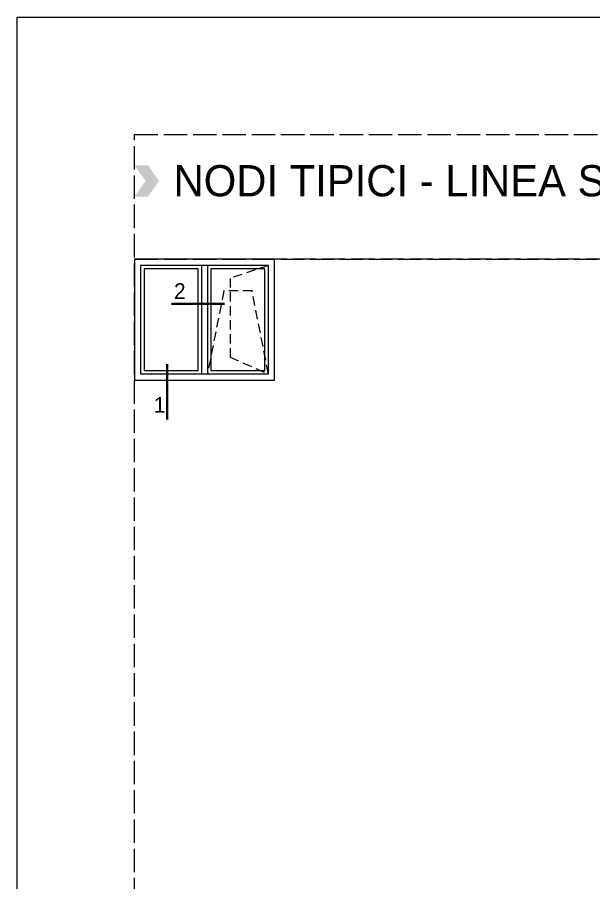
# Model space of a CAD drawing. Header units: millimetres. Extents: x -8 to 2550, y -393 to 1062.
# Drawn here: x 780 to 853.8, y 186.1 to 297 of the extents above; entities that cross this region are included whole.
import ezdxf

# ---------------------------------------------------------------- set-up
doc = ezdxf.new("R2010")
doc.units = ezdxf.units.MM
doc.header["$LTSCALE"] = 0.25
doc.header["$MEASUREMENT"] = 0
doc.linetypes.add('ACAD_ISO02W100', pattern=[15, 12, -3])
doc.linetypes.add('HIDDEN', pattern=[9.524999999999999, 6.35, -3.175])
for name, color, linetype, lineweight in [('01_Aluminum', 4, 'Continuous', 40), ('01_Index Image', 3, 'Continuous', 18), ('01_Text', 40, 'Continuous', 25)]:
    doc.layers.add(name, color=color, linetype=linetype, lineweight=lineweight)
doc.layers.add('01_Fill Border Red', color=7, linetype='Continuous', lineweight=20, true_color=0xe2001a)
doc.layers.add('02_Block Frame', color=7, linetype='Continuous', lineweight=5, true_color=0xe2001a, plot=False)
doc.styles.add('ALUK Main&Secondary Titles', font='GOTHIC.TTF')
doc.styles.add('Aluk Text', font='GOTHIC.TTF')

msp = doc.modelspace()

# ---------------------------------------------------------------- linework, layer by layer
at = {"layer": '01_Aluminum'}
for p, q in [((806.5204110248924, 260.2924704358852), (799.7392010084341, 260.292470435885)), ((799.1636787300754, 252.5519600241032), (799.1636787300756, 245.4918584004411))]:
    msp.add_line(p, q, dxfattribs=at)
at = {"layer": '01_Fill Border Red'}
for points in [[(798.1413907778606, 276.0395137073137), (796.4117647058811, 276.0395137073137), (796.7296260719795, 278.0395137073128), (795, 278.0395137073128)], [(796.7296260719795, 274.0395137073128), (795, 274.0395137073128), (798.1413907778606, 276.0395137073137), (796.4117647058811, 276.0395137073137)]]:
    msp.add_solid(points, dxfattribs=at)
at = {"layer": '01_Index Image'}
for p, q in [((803.5799735626197, 265.2160000000008), (803.5799735626197, 251.316196108748)), ((804.3415735626195, 265.2160000000008), (804.3415735626195, 251.316196108748))]:
    msp.add_line(p, q, dxfattribs=at)
at = {"layer": '01_Index Image', "ltscale": 0.25}
for points in [[(795.0007735626195, 250.5321961087479), (812.9207735626196, 250.5321961087479), (812.9207735626196, 266.0000000000007), (795.0007735626195, 266.0000000000007)], [(795.7847735626196, 251.316196108748), (812.1367735626195, 251.316196108748), (812.1367735626195, 265.2160000000008), (795.7847735626196, 265.2160000000008)], [(796.2327735626195, 251.7641961087481), (803.1319735626194, 251.7641961087481), (803.1319735626194, 264.7680000000007), (796.2327735626195, 264.7680000000007)], [(804.7895735626194, 251.7641961087479), (811.6887735626196, 251.7641961087479), (811.6887735626196, 264.7680000000007), (804.7895735626194, 264.7680000000007)]]:
    msp.add_lwpolyline(points, close=True, dxfattribs=at)
at = {"layer": '01_Index Image', "linetype": 'HIDDEN', "ltscale": 0.75}
for points in [[(812.1367735626195, 265.2160000000008), (807.2385726352504, 263.5626845983822), (807.2385726352504, 253.4563069299024), (812.1367735626195, 251.316196108748)], [(812.1367735626195, 251.316196108748), (810.0471481005011, 261.9803728302395), (806.4311990247379, 261.9803728302395), (804.3415735626195, 251.316196108748)]]:
    msp.add_lwpolyline(points, dxfattribs=at)
at = {"layer": '02_Block Frame'}
msp.add_lwpolyline([(780, 2.501110429875553e-12), (780, 297.000000000002), (990, 297.000000000002), (990, 2.501110429875553e-12)], close=True, dxfattribs=at)
at = {"layer": '02_Block Frame', "linetype": 'ACAD_ISO02W100'}
for points in [[(795, 14.99999999999977), (795, 282.000000000002), (972, 282.000000000002), (972, 14.99999999999977)], [(795.0007735626195, 266.0000000000007), (972.0007735626195, 266.0000000000007), (972.0007735626195, 266.0000000000007), (795.0007735626195, 266.0000000000007)]]:
    msp.add_lwpolyline(points, close=True, dxfattribs=at)

# ---------------------------------------------------------------- texts
at = {"layer": '01_Text', "style": 'Aluk Text'}
for s, p in [('2', (800.0546206936633, 260.9324704358851)), ('1', (797.4652275162287, 246.3475010379582))]:
    msp.add_text(s, height=2, dxfattribs=at).set_placement(p)
at = {"layer": '01_Text', "insert": (800, 276.0395137073137), "char_height": 4, "attachment_point": 4, "style": 'ALUK Main&Secondary Titles'}
msp.add_mtext_dynamic_manual_height_columns('{\\fPoppins|b0|i0|c0|p2;NODI TIPICI - LINEA STANDARD}', width=120.6297091025083, gutter_width=15, heights=[0], dxfattribs=at)

doc.saveas('drawing.dxf')
